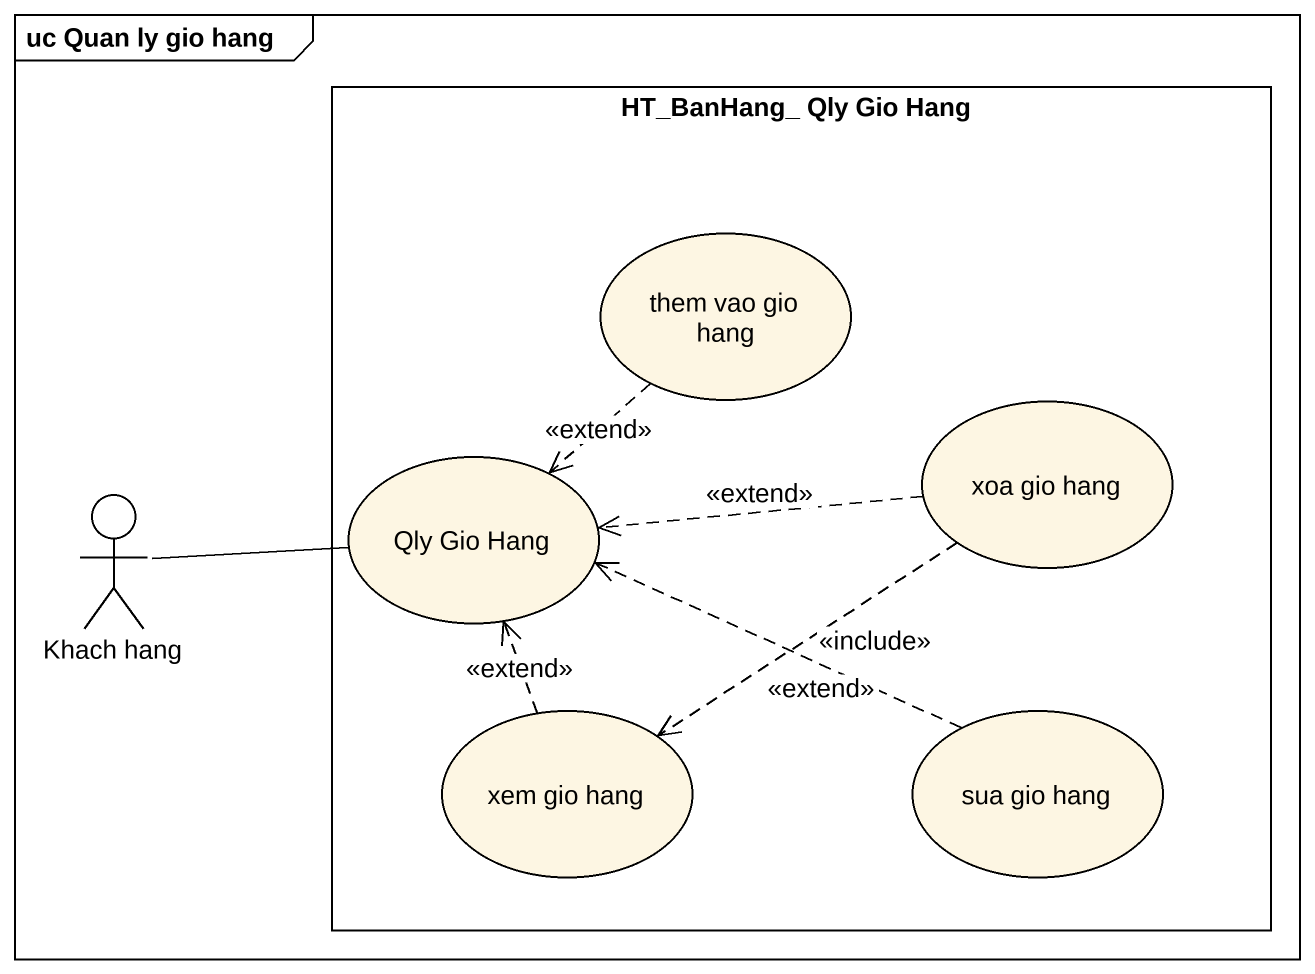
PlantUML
@startuml
mainframe uc Quan ly gio hang
rectangle "HT_BanHang_ Qly Gio Hang" as HT_BanHang_Qly_Gio_Hang {
  usecase "them vao gio hang" as them_vao_gio_hang
  usecase "xoa gio hang" as xoa_gio_hang
  usecase "Qly Gio Hang" as Qly_Gio_Hang
  usecase "xem gio hang" as xem_gio_hang
  usecase "sua gio hang" as sua_gio_hang
}
actor "Khach hang" as Khach_hang
them_vao_gio_hang ..> Qly_Gio_Hang : <<extend>>
xoa_gio_hang .left.> Qly_Gio_Hang : <<extend>>
xoa_gio_hang ..> xem_gio_hang : <<include>>
Khach_hang -right- Qly_Gio_Hang
xem_gio_hang .up.> Qly_Gio_Hang : <<extend>>
sua_gio_hang .left.> Qly_Gio_Hang : <<extend>>
@enduml
